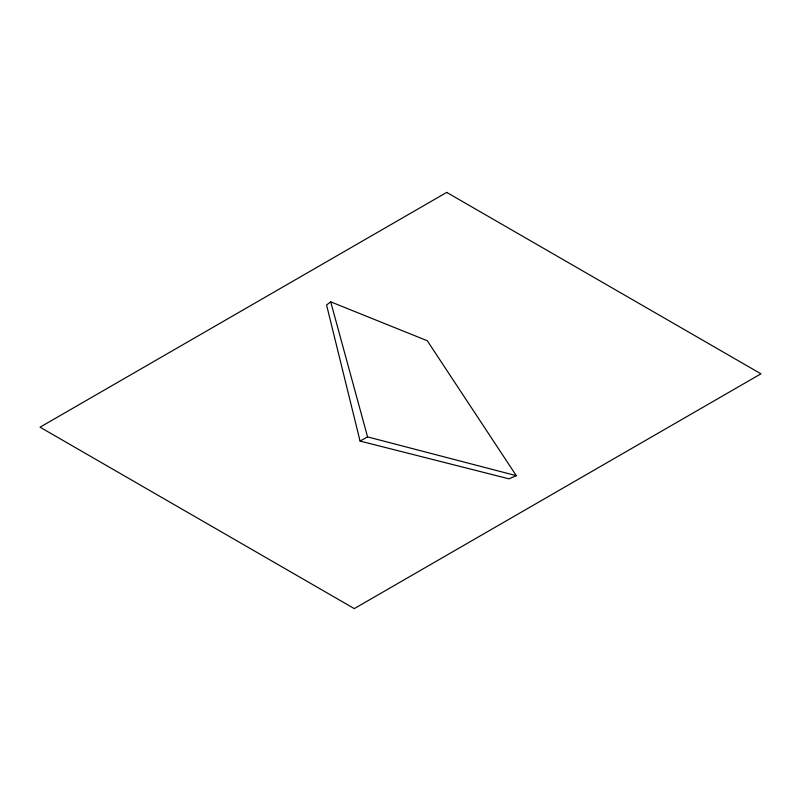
<?xml version="1.0" encoding="UTF-8"?>
<svg xmlns="http://www.w3.org/2000/svg" width="801" height="801" viewBox="0 0 801 801"><rect width="100%" height="100%" fill="white"/><g stroke="black" fill="none" stroke-linecap="round" stroke-linejoin="round"><path stroke-width="1.2" d="M330.713 301.847L326.568 304.981L360.06 441.071L508.985 478.828L516.305 475.674L427.273 340.735L330.713 301.847L367.569 436.895L516.305 475.674M360.06 441.071L367.569 436.895M446.708 192.4L40.05 427.183L354.292 608.6L760.95 373.817L446.708 192.4"/></g></svg>
